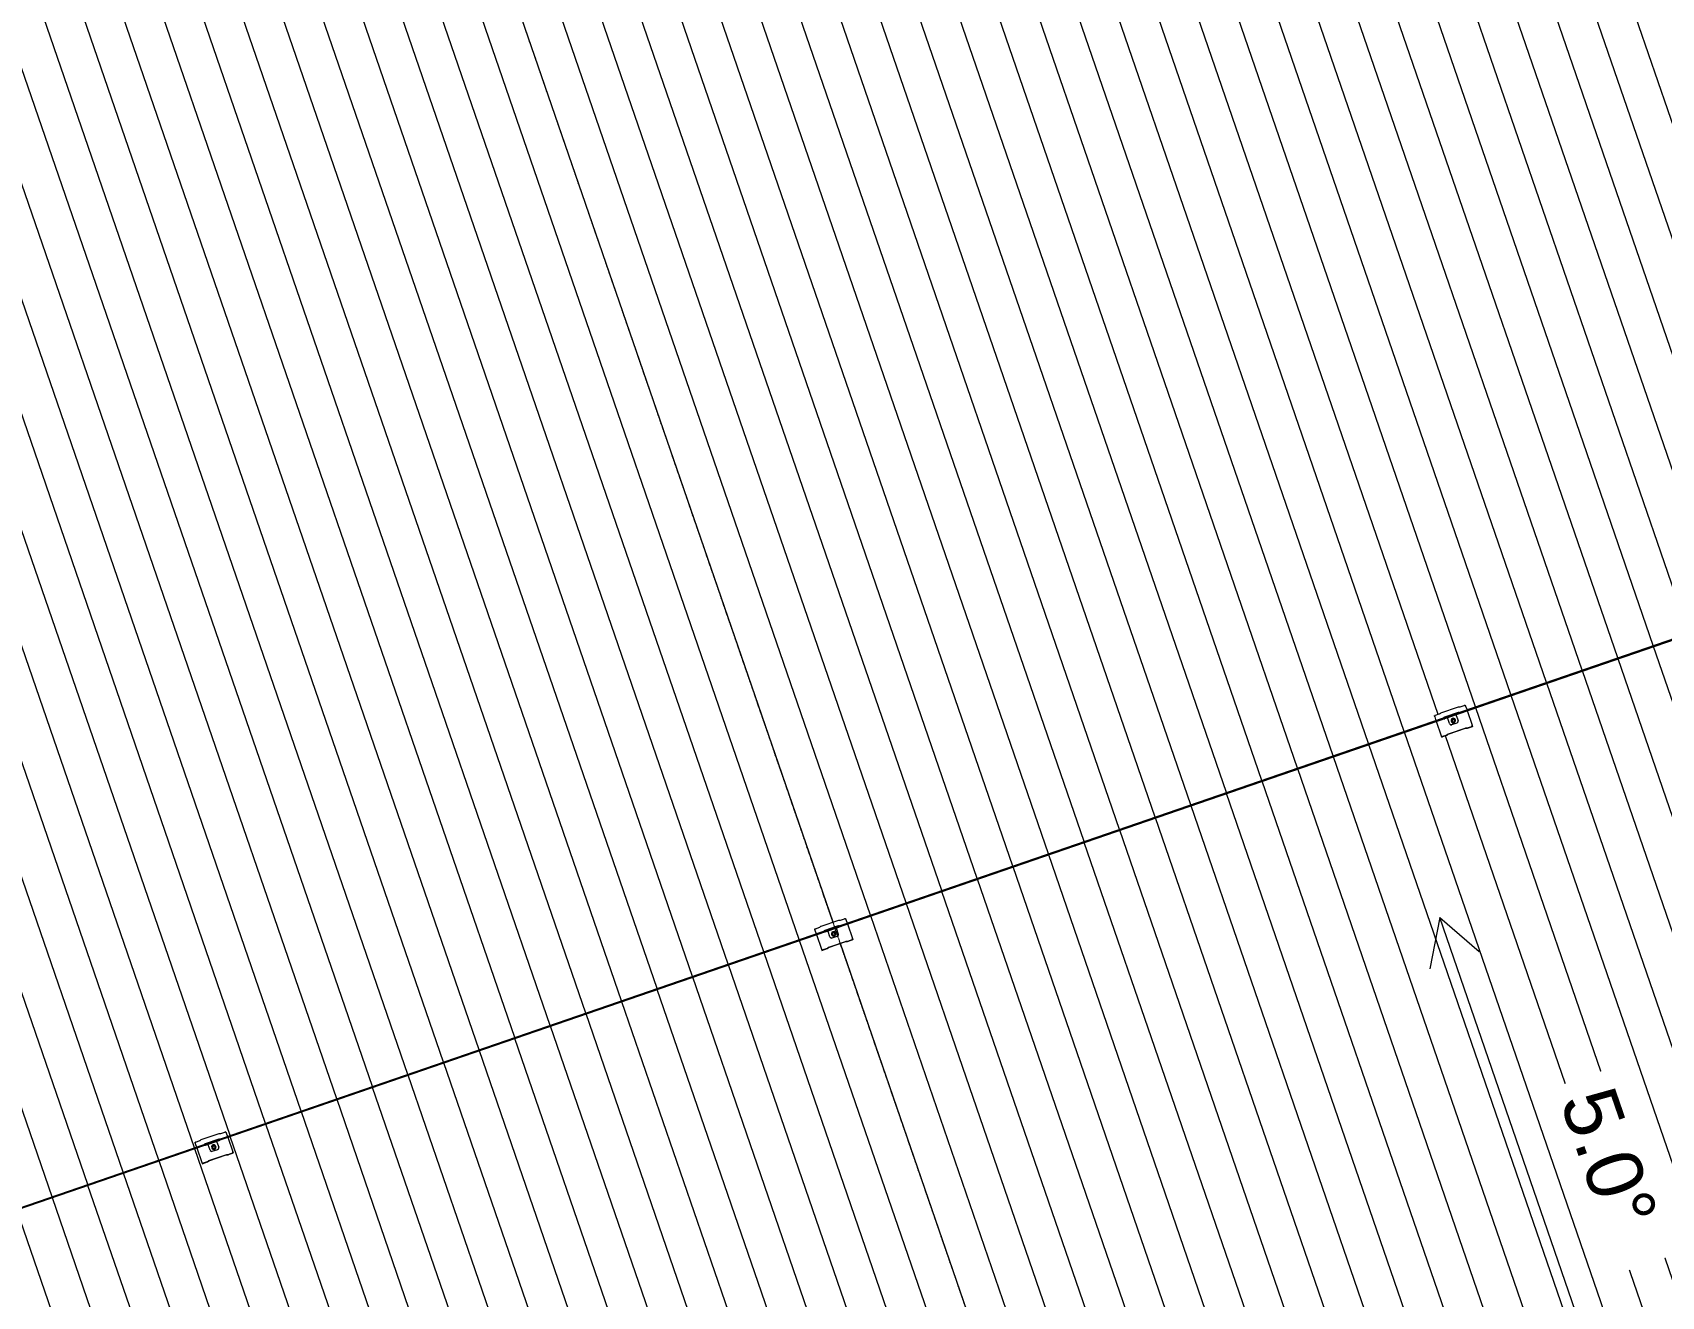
# Model space of a CAD drawing. Header units: millimetres. Extents: x -2478825 to -2336182, y 3945451 to 4053958.
# Drawn here: x -2424282 to -2409869, y 3995308 to 4006495 of the extents above; entities that cross this region are included whole.
import ezdxf

# ---------------------------------------------------------------- set-up
doc = ezdxf.new("R2010")
doc.units = ezdxf.units.MM
doc.linetypes.add('Grid Line', pattern=[21, 12, -3, 3, -3])
for name, color, linetype, lineweight in [('A-ROOF-PATT', 132, 'Continuous', 5), ('G-ANNO-DIMS', 111, 'Continuous', 5), ('Q-SPCQ', 91, 'Continuous', 5), ('S-GRID', 1, 'Continuous', 5)]:
    doc.layers.add(name, color=color, linetype=linetype, lineweight=lineweight)
doc.styles.add('Arial', font='arial.ttf', dxfattribs={"height": 500})

# ---------------------------------------------------------------- blocks, each defined once
blk = doc.blocks.new('Static Line_Sayfa_Metal Deck_Pan Mount - Up to 15 _ pitch - Max 2 Users-1845519-ROOF - Part A')
at = {"layer": 'Q-SPCQ'}
for p, q in [((-2356890, 4019336), (-2444629, 3989124)), ((-2444627, 3989116), (-2356888, 4019328)), ((-2411821, 4000473), (-2411665, 4000527)), ((-2411664, 4000527), (-2411651, 4000527)), ((-2411650, 4000527), (-2411614, 4000539)), ((-2411613, 4000540), (-2411604, 4000543)), ((-2411604, 4000543), (-2411601, 4000533)), ((-2411601, 4000533), (-2411589, 4000499)), ((-2411588, 4000494), (-2411543, 4000364)), ((-2411879, 4000448), (-2411870, 4000451)), ((-2411879, 4000448), (-2411875, 4000439)), ((-2411875, 4000439), (-2411864, 4000404)), ((-2411869, 4000452), (-2411834, 4000464)), ((-2411862, 4000400), (-2411817, 4000269)), ((-2411833, 4000464), (-2411822, 4000472)), ((-2411790, 4000434), (-2411794, 4000432)), ((-2411792, 4000427), (-2411794, 4000432)), ((-2411790, 4000422), (-2411792, 4000427)), ((-2411790, 4000422), (-2411786, 4000422)), ((-2411668, 4000476), (-2411788, 4000435)), ((-2411784, 4000423), (-2411664, 4000464)), ((-2411762, 4000431), (-2411761, 4000430)), ((-2411760, 4000425), (-2411761, 4000429)), ((-2411761, 4000429), (-2411761, 4000429)), ((-2411744, 4000379), (-2411760, 4000425)), ((-2411744, 4000379), (-2411744, 4000378)), ((-2411730, 4000399), (-2411729, 4000399)), ((-2411725, 4000369), (-2411677, 4000386)), ((-2411724, 4000369), (-2411677, 4000385)), ((-2411722, 4000403), (-2411722, 4000402)), ((-2411720, 4000404), (-2411720, 4000404)), ((-2411702, 4000410), (-2411702, 4000410)), ((-2411700, 4000410), (-2411700, 4000410)), ((-2411692, 4000412), (-2411692, 4000412)), ((-2411686, 4000456), (-2411686, 4000457)), ((-2411686, 4000455), (-2411685, 4000455)), ((-2411685, 4000455), (-2411684, 4000451)), ((-2411684, 4000451), (-2411668, 4000405)), ((-2411668, 4000404), (-2411668, 4000405)), ((-2411661, 4000477), (-2411666, 4000477)), ((-2411662, 4000465), (-2411658, 4000467)), ((-2411661, 4000477), (-2411660, 4000473)), ((-2411660, 4000473), (-2411658, 4000467)), ((-2411587, 4000338), (-2411539, 4000354)), ((-2411540, 4000354), (-2411587, 4000338)), ((-2411586, 4000338), (-2411549, 4000351)), ((-2411549, 4000351), (-2411585, 4000339)), ((-2411543, 4000364), (-2411543, 4000364)), ((-2411543, 4000364), (-2411540, 4000354)), ((-2411539, 4000354), (-2411540, 4000354)), ((-2411817, 4000269), (-2411817, 4000269)), ((-2411817, 4000269), (-2411814, 4000260)), ((-2411767, 4000276), (-2411814, 4000260)), ((-2411814, 4000260), (-2411766, 4000276)), ((-2411814, 4000260), (-2411814, 4000260)), ((-2411804, 4000263), (-2411767, 4000276)), ((-2411769, 4000275), (-2411804, 4000263)), ((-2411757, 4000284), (-2411768, 4000276)), ((-2411766, 4000276), (-2411767, 4000276)), ((-2411766, 4000276), (-2411756, 4000284)), ((-2411600, 4000338), (-2411757, 4000284)), ((-2411755, 4000285), (-2411601, 4000338)), ((-2411600, 4000338), (-2411587, 4000338)), ((-2411586, 4000339), (-2411599, 4000339)), ((-2411587, 4000338), (-2411587, 4000338)), ((-2417305, 3998584), (-2417148, 3998638)), ((-2417147, 3998639), (-2417134, 3998639)), ((-2417133, 3998639), (-2417098, 3998651)), ((-2417096, 3998652), (-2417088, 3998654)), ((-2417088, 3998654), (-2417085, 3998645)), ((-2417085, 3998645), (-2417073, 3998611)), ((-2417362, 3998560), (-2417354, 3998563)), ((-2417362, 3998560), (-2417359, 3998551)), ((-2417359, 3998551), (-2417347, 3998517)), ((-2417353, 3998563), (-2417317, 3998576)), ((-2417346, 3998512), (-2417301, 3998381)), ((-2417316, 3998576), (-2417306, 3998584)), ((-2417274, 3998546), (-2417277, 3998544)), ((-2417276, 3998539), (-2417277, 3998544)), ((-2417274, 3998534), (-2417276, 3998539)), ((-2417274, 3998534), (-2417269, 3998534)), ((-2417152, 3998588), (-2417271, 3998547)), ((-2417267, 3998535), (-2417147, 3998576)), ((-2417245, 3998543), (-2417245, 3998542)), ((-2417243, 3998537), (-2417245, 3998541)), ((-2417245, 3998541), (-2417245, 3998541)), ((-2417227, 3998490), (-2417243, 3998537)), ((-2417227, 3998490), (-2417227, 3998490)), ((-2417213, 3998511), (-2417213, 3998511)), ((-2417208, 3998481), (-2417161, 3998497)), ((-2417208, 3998481), (-2417161, 3998497)), ((-2417206, 3998515), (-2417205, 3998514)), ((-2417204, 3998515), (-2417204, 3998515)), ((-2417185, 3998522), (-2417185, 3998522)), ((-2417183, 3998522), (-2417183, 3998522)), ((-2417175, 3998524), (-2417176, 3998524)), ((-2417169, 3998568), (-2417170, 3998569)), ((-2417169, 3998567), (-2417169, 3998567)), ((-2417169, 3998567), (-2417168, 3998563)), ((-2417168, 3998563), (-2417152, 3998516)), ((-2417151, 3998516), (-2417152, 3998516)), ((-2417145, 3998589), (-2417149, 3998589)), ((-2417145, 3998589), (-2417143, 3998585)), ((-2417145, 3998577), (-2417141, 3998579)), ((-2417143, 3998585), (-2417141, 3998579)), ((-2417071, 3998606), (-2417026, 3998476)), ((-2417026, 3998475), (-2417026, 3998476)), ((-2417026, 3998476), (-2417023, 3998466)), ((-2417301, 3998381), (-2417301, 3998381)), ((-2417301, 3998381), (-2417297, 3998372)), ((-2417250, 3998388), (-2417297, 3998372)), ((-2417297, 3998371), (-2417250, 3998388)), ((-2417297, 3998372), (-2417297, 3998371)), ((-2417288, 3998375), (-2417251, 3998388)), ((-2417252, 3998387), (-2417288, 3998375)), ((-2417241, 3998396), (-2417251, 3998388)), ((-2417250, 3998388), (-2417239, 3998396)), ((-2417250, 3998388), (-2417250, 3998388)), ((-2417083, 3998450), (-2417240, 3998396)), ((-2417239, 3998396), (-2417085, 3998449)), ((-2417084, 3998450), (-2417071, 3998450)), ((-2417069, 3998450), (-2417082, 3998450)), ((-2417070, 3998449), (-2417023, 3998466)), ((-2417023, 3998466), (-2417070, 3998450)), ((-2417070, 3998450), (-2417033, 3998463)), ((-2417070, 3998450), (-2417070, 3998449)), ((-2417033, 3998463), (-2417068, 3998451)), ((-2417023, 3998466), (-2417023, 3998466)), ((-2422789, 3996696), (-2422632, 3996750)), ((-2422631, 3996751), (-2422618, 3996751)), ((-2422617, 3996751), (-2422581, 3996763)), ((-2422580, 3996763), (-2422572, 3996766)), ((-2422572, 3996766), (-2422568, 3996757)), ((-2422568, 3996757), (-2422557, 3996723)), ((-2422846, 3996672), (-2422838, 3996675)), ((-2422846, 3996672), (-2422843, 3996663)), ((-2422843, 3996663), (-2422831, 3996629)), ((-2422836, 3996675), (-2422801, 3996687)), ((-2422829, 3996623), (-2422784, 3996493)), ((-2422800, 3996688), (-2422789, 3996696)), ((-2422757, 3996658), (-2422761, 3996655)), ((-2422759, 3996651), (-2422761, 3996655)), ((-2422757, 3996646), (-2422759, 3996651)), ((-2422757, 3996646), (-2422753, 3996646)), ((-2422635, 3996700), (-2422755, 3996659)), ((-2422751, 3996646), (-2422631, 3996688)), ((-2422729, 3996655), (-2422728, 3996653)), ((-2422727, 3996649), (-2422728, 3996653)), ((-2422728, 3996653), (-2422728, 3996653)), ((-2422711, 3996602), (-2422727, 3996649)), ((-2422711, 3996602), (-2422711, 3996602)), ((-2422697, 3996623), (-2422697, 3996623)), ((-2422692, 3996593), (-2422644, 3996609)), ((-2422692, 3996593), (-2422644, 3996609)), ((-2422689, 3996626), (-2422689, 3996626)), ((-2422687, 3996627), (-2422687, 3996627)), ((-2422669, 3996634), (-2422669, 3996634)), ((-2422667, 3996633), (-2422667, 3996634)), ((-2422659, 3996636), (-2422659, 3996636)), ((-2422653, 3996679), (-2422653, 3996681)), ((-2422653, 3996679), (-2422653, 3996679)), ((-2422653, 3996679), (-2422651, 3996675)), ((-2422651, 3996675), (-2422635, 3996628)), ((-2422635, 3996628), (-2422635, 3996628)), ((-2422628, 3996701), (-2422633, 3996701)), ((-2422629, 3996689), (-2422625, 3996691)), ((-2422628, 3996701), (-2422627, 3996696)), ((-2422627, 3996696), (-2422625, 3996691)), ((-2422555, 3996718), (-2422510, 3996587)), ((-2422784, 3996493), (-2422784, 3996493)), ((-2422784, 3996493), (-2422781, 3996483)), ((-2422734, 3996500), (-2422781, 3996483)), ((-2422781, 3996483), (-2422734, 3996499)), ((-2422781, 3996483), (-2422781, 3996483)), ((-2422736, 3996499), (-2422772, 3996487)), ((-2422771, 3996487), (-2422734, 3996499)), ((-2422725, 3996508), (-2422735, 3996499)), ((-2422734, 3996499), (-2422734, 3996500)), ((-2422733, 3996500), (-2422723, 3996508)), ((-2422567, 3996562), (-2422724, 3996508)), ((-2422722, 3996508), (-2422568, 3996561)), ((-2422567, 3996561), (-2422554, 3996562)), ((-2422553, 3996562), (-2422566, 3996562)), ((-2422554, 3996561), (-2422507, 3996578)), ((-2422507, 3996578), (-2422554, 3996562)), ((-2422554, 3996562), (-2422554, 3996561)), ((-2422553, 3996562), (-2422516, 3996575)), ((-2422516, 3996575), (-2422552, 3996562)), ((-2422510, 3996587), (-2422510, 3996587)), ((-2422510, 3996587), (-2422507, 3996578)), ((-2422507, 3996578), (-2422507, 3996578))]:
    blk.add_line(p, q, dxfattribs=at)
at = {"layer": 'Q-SPCQ', "flags": 128}
for points in [[(-2411790, 4000434), (-2411790, 4000434), (-2411789, 4000435), (-2411789, 4000435), (-2411789, 4000435), (-2411788, 4000435), (-2411788, 4000435)], [(-2411784, 4000423), (-2411784, 4000423), (-2411784, 4000423), (-2411785, 4000422), (-2411785, 4000422), (-2411786, 4000422), (-2411786, 4000422)], [(-2411715, 4000418), (-2411715, 4000417), (-2411716, 4000417), (-2411716, 4000417), (-2411717, 4000417), (-2411717, 4000417), (-2411717, 4000416), (-2411718, 4000416), (-2411718, 4000416), (-2411718, 4000416), (-2411719, 4000415), (-2411719, 4000415), (-2411719, 4000415), (-2411720, 4000414), (-2411720, 4000414), (-2411720, 4000414), (-2411721, 4000413), (-2411721, 4000413), (-2411721, 4000412), (-2411721, 4000412), (-2411722, 4000412), (-2411722, 4000411), (-2411722, 4000411), (-2411722, 4000410), (-2411722, 4000410), (-2411722, 4000409), (-2411722, 4000409), (-2411723, 4000408), (-2411723, 4000408), (-2411723, 4000407), (-2411723, 4000407), (-2411723, 4000407), (-2411723, 4000406), (-2411723, 4000406), (-2411723, 4000405), (-2411723, 4000405), (-2411722, 4000404), (-2411722, 4000404), (-2411722, 4000403), (-2411722, 4000403), (-2411722, 4000403)], [(-2411714, 4000416), (-2411715, 4000416), (-2411715, 4000416), (-2411715, 4000416), (-2411716, 4000415), (-2411716, 4000415), (-2411716, 4000415), (-2411717, 4000415), (-2411717, 4000415), (-2411717, 4000414), (-2411718, 4000414), (-2411718, 4000414), (-2411718, 4000414), (-2411718, 4000413), (-2411719, 4000413), (-2411719, 4000413), (-2411719, 4000412), (-2411719, 4000412), (-2411719, 4000412), (-2411720, 4000411), (-2411720, 4000411), (-2411720, 4000411), (-2411720, 4000410), (-2411720, 4000410), (-2411720, 4000410), (-2411720, 4000409), (-2411721, 4000409), (-2411721, 4000408), (-2411721, 4000408), (-2411721, 4000408), (-2411721, 4000407), (-2411721, 4000407), (-2411721, 4000406), (-2411721, 4000406), (-2411721, 4000406), (-2411721, 4000405), (-2411721, 4000405), (-2411720, 4000405), (-2411720, 4000404), (-2411720, 4000404), (-2411720, 4000404)], [(-2411700, 4000410), (-2411700, 4000411), (-2411700, 4000411), (-2411700, 4000412), (-2411701, 4000412), (-2411701, 4000413), (-2411701, 4000413), (-2411701, 4000413), (-2411702, 4000414), (-2411702, 4000414), (-2411702, 4000414), (-2411703, 4000415), (-2411703, 4000415), (-2411703, 4000415), (-2411704, 4000416), (-2411704, 4000416), (-2411704, 4000416), (-2411705, 4000417), (-2411705, 4000417), (-2411706, 4000417), (-2411706, 4000417), (-2411706, 4000417), (-2411707, 4000418), (-2411707, 4000418), (-2411708, 4000418), (-2411708, 4000418), (-2411709, 4000418), (-2411709, 4000418), (-2411710, 4000418), (-2411710, 4000418), (-2411710, 4000418), (-2411711, 4000418), (-2411711, 4000418), (-2411712, 4000418), (-2411712, 4000418), (-2411713, 4000418), (-2411713, 4000418), (-2411714, 4000418), (-2411714, 4000418), (-2411715, 4000418), (-2411715, 4000418)], [(-2411702, 4000410), (-2411702, 4000410), (-2411702, 4000411), (-2411702, 4000411), (-2411703, 4000411), (-2411703, 4000412), (-2411703, 4000412), (-2411703, 4000412), (-2411703, 4000413), (-2411704, 4000413), (-2411704, 4000413), (-2411704, 4000414), (-2411704, 4000414), (-2411705, 4000414), (-2411705, 4000414), (-2411705, 4000415), (-2411706, 4000415), (-2411706, 4000415), (-2411706, 4000415), (-2411707, 4000415), (-2411707, 4000416), (-2411707, 4000416), (-2411708, 4000416), (-2411708, 4000416), (-2411708, 4000416), (-2411709, 4000416), (-2411709, 4000416), (-2411710, 4000416), (-2411710, 4000416), (-2411710, 4000417), (-2411711, 4000417), (-2411711, 4000417), (-2411711, 4000417), (-2411712, 4000417), (-2411712, 4000416), (-2411713, 4000416), (-2411713, 4000416), (-2411713, 4000416), (-2411714, 4000416), (-2411714, 4000416), (-2411714, 4000416)], [(-2411668, 4000476), (-2411668, 4000477), (-2411667, 4000477), (-2411667, 4000477), (-2411666, 4000477), (-2411666, 4000477), (-2411666, 4000477)], [(-2411662, 4000465), (-2411662, 4000465), (-2411662, 4000465), (-2411663, 4000465), (-2411663, 4000464), (-2411663, 4000464), (-2411664, 4000464)], [(-2417274, 3998546), (-2417273, 3998546), (-2417273, 3998546), (-2417272, 3998547), (-2417272, 3998547), (-2417272, 3998547), (-2417271, 3998547)], [(-2417267, 3998535), (-2417268, 3998535), (-2417268, 3998534), (-2417268, 3998534), (-2417269, 3998534), (-2417269, 3998534), (-2417269, 3998534)], [(-2417198, 3998529), (-2417199, 3998529), (-2417199, 3998529), (-2417200, 3998529), (-2417200, 3998529), (-2417200, 3998528), (-2417201, 3998528), (-2417201, 3998528), (-2417202, 3998528), (-2417202, 3998527), (-2417202, 3998527), (-2417203, 3998527), (-2417203, 3998526), (-2417203, 3998526), (-2417204, 3998526), (-2417204, 3998525), (-2417204, 3998525), (-2417204, 3998525), (-2417205, 3998524), (-2417205, 3998524), (-2417205, 3998523), (-2417205, 3998523), (-2417206, 3998522), (-2417206, 3998522), (-2417206, 3998522), (-2417206, 3998521), (-2417206, 3998521), (-2417206, 3998520), (-2417206, 3998520), (-2417206, 3998519), (-2417206, 3998519), (-2417206, 3998518), (-2417206, 3998518), (-2417206, 3998517), (-2417206, 3998517), (-2417206, 3998516), (-2417206, 3998516), (-2417206, 3998516), (-2417206, 3998515), (-2417206, 3998515), (-2417206, 3998515)], [(-2417198, 3998528), (-2417198, 3998528), (-2417199, 3998528), (-2417199, 3998527), (-2417199, 3998527), (-2417200, 3998527), (-2417200, 3998527), (-2417200, 3998527), (-2417201, 3998526), (-2417201, 3998526), (-2417201, 3998526), (-2417201, 3998526), (-2417202, 3998525), (-2417202, 3998525), (-2417202, 3998525), (-2417202, 3998524), (-2417203, 3998524), (-2417203, 3998524), (-2417203, 3998523), (-2417203, 3998523), (-2417203, 3998523), (-2417204, 3998522), (-2417204, 3998522), (-2417204, 3998522), (-2417204, 3998521), (-2417204, 3998521), (-2417204, 3998521), (-2417204, 3998520), (-2417204, 3998520), (-2417204, 3998519), (-2417204, 3998519), (-2417204, 3998519), (-2417204, 3998518), (-2417204, 3998518), (-2417204, 3998517), (-2417204, 3998517), (-2417204, 3998517), (-2417204, 3998516), (-2417204, 3998516), (-2417204, 3998516), (-2417204, 3998515)], [(-2417183, 3998522), (-2417184, 3998523), (-2417184, 3998523), (-2417184, 3998524), (-2417184, 3998524), (-2417184, 3998524), (-2417185, 3998525), (-2417185, 3998525), (-2417185, 3998525), (-2417185, 3998526), (-2417186, 3998526), (-2417186, 3998527), (-2417186, 3998527), (-2417187, 3998527), (-2417187, 3998528), (-2417188, 3998528), (-2417188, 3998528), (-2417188, 3998528), (-2417189, 3998529), (-2417189, 3998529), (-2417190, 3998529), (-2417190, 3998529), (-2417190, 3998529), (-2417191, 3998530), (-2417191, 3998530), (-2417192, 3998530), (-2417192, 3998530), (-2417193, 3998530), (-2417193, 3998530), (-2417194, 3998530), (-2417194, 3998530), (-2417195, 3998530), (-2417195, 3998530), (-2417195, 3998530), (-2417196, 3998530), (-2417196, 3998530), (-2417197, 3998530), (-2417197, 3998530), (-2417198, 3998530), (-2417198, 3998529), (-2417198, 3998529)], [(-2417185, 3998522), (-2417186, 3998522), (-2417186, 3998523), (-2417186, 3998523), (-2417186, 3998523), (-2417186, 3998524), (-2417186, 3998524), (-2417187, 3998524), (-2417187, 3998525), (-2417187, 3998525), (-2417187, 3998525), (-2417188, 3998525), (-2417188, 3998526), (-2417188, 3998526), (-2417189, 3998526), (-2417189, 3998526), (-2417189, 3998527), (-2417190, 3998527), (-2417190, 3998527), (-2417190, 3998527), (-2417191, 3998527), (-2417191, 3998528), (-2417191, 3998528), (-2417192, 3998528), (-2417192, 3998528), (-2417192, 3998528), (-2417193, 3998528), (-2417193, 3998528), (-2417194, 3998528), (-2417194, 3998528), (-2417194, 3998528), (-2417195, 3998528), (-2417195, 3998528), (-2417195, 3998528), (-2417196, 3998528), (-2417196, 3998528), (-2417197, 3998528), (-2417197, 3998528), (-2417197, 3998528), (-2417198, 3998528), (-2417198, 3998528)], [(-2417152, 3998588), (-2417151, 3998588), (-2417151, 3998588), (-2417150, 3998589), (-2417150, 3998589), (-2417150, 3998589), (-2417149, 3998589)], [(-2417145, 3998577), (-2417146, 3998577), (-2417146, 3998577), (-2417146, 3998576), (-2417147, 3998576), (-2417147, 3998576), (-2417147, 3998576)], [(-2422757, 3996658), (-2422757, 3996658), (-2422756, 3996658), (-2422756, 3996658), (-2422756, 3996658), (-2422755, 3996659), (-2422755, 3996659)], [(-2422751, 3996646), (-2422751, 3996646), (-2422752, 3996646), (-2422752, 3996646), (-2422752, 3996646), (-2422753, 3996646), (-2422753, 3996646)], [(-2422682, 3996641), (-2422682, 3996641), (-2422683, 3996641), (-2422683, 3996641), (-2422684, 3996641), (-2422684, 3996640), (-2422684, 3996640), (-2422685, 3996640), (-2422685, 3996639), (-2422686, 3996639), (-2422686, 3996639), (-2422686, 3996639), (-2422687, 3996638), (-2422687, 3996638), (-2422687, 3996638), (-2422688, 3996637), (-2422688, 3996637), (-2422688, 3996636), (-2422688, 3996636), (-2422689, 3996636), (-2422689, 3996635), (-2422689, 3996635), (-2422689, 3996634), (-2422689, 3996634), (-2422689, 3996633), (-2422690, 3996633), (-2422690, 3996633), (-2422690, 3996632), (-2422690, 3996632), (-2422690, 3996631), (-2422690, 3996631), (-2422690, 3996630), (-2422690, 3996630), (-2422690, 3996629), (-2422690, 3996629), (-2422690, 3996628), (-2422690, 3996628), (-2422690, 3996627), (-2422689, 3996627), (-2422689, 3996626), (-2422689, 3996626)], [(-2422681, 3996640), (-2422682, 3996639), (-2422682, 3996639), (-2422682, 3996639), (-2422683, 3996639), (-2422683, 3996639), (-2422683, 3996639), (-2422684, 3996638), (-2422684, 3996638), (-2422684, 3996638), (-2422685, 3996638), (-2422685, 3996637), (-2422685, 3996637), (-2422685, 3996637), (-2422686, 3996637), (-2422686, 3996636), (-2422686, 3996636), (-2422686, 3996636), (-2422687, 3996635), (-2422687, 3996635), (-2422687, 3996635), (-2422687, 3996634), (-2422687, 3996634), (-2422687, 3996634), (-2422688, 3996633), (-2422688, 3996633), (-2422688, 3996632), (-2422688, 3996632), (-2422688, 3996632), (-2422688, 3996631), (-2422688, 3996631), (-2422688, 3996630), (-2422688, 3996630), (-2422688, 3996630), (-2422688, 3996629), (-2422688, 3996629), (-2422688, 3996629), (-2422688, 3996628), (-2422688, 3996628), (-2422687, 3996627), (-2422687, 3996627)], [(-2422667, 3996634), (-2422667, 3996634), (-2422667, 3996635), (-2422668, 3996635), (-2422668, 3996636), (-2422668, 3996636), (-2422668, 3996637), (-2422668, 3996637), (-2422669, 3996637), (-2422669, 3996638), (-2422669, 3996638), (-2422670, 3996638), (-2422670, 3996639), (-2422670, 3996639), (-2422671, 3996639), (-2422671, 3996640), (-2422671, 3996640), (-2422672, 3996640), (-2422672, 3996640), (-2422673, 3996641), (-2422673, 3996641), (-2422674, 3996641), (-2422674, 3996641), (-2422674, 3996641), (-2422675, 3996641), (-2422675, 3996642), (-2422676, 3996642), (-2422676, 3996642), (-2422677, 3996642), (-2422677, 3996642), (-2422678, 3996642), (-2422678, 3996642), (-2422679, 3996642), (-2422679, 3996642), (-2422680, 3996642), (-2422680, 3996642), (-2422680, 3996642), (-2422681, 3996642), (-2422681, 3996641), (-2422682, 3996641), (-2422682, 3996641)], [(-2422669, 3996634), (-2422669, 3996634), (-2422669, 3996634), (-2422669, 3996635), (-2422670, 3996635), (-2422670, 3996635), (-2422670, 3996636), (-2422670, 3996636), (-2422671, 3996636), (-2422671, 3996637), (-2422671, 3996637), (-2422671, 3996637), (-2422672, 3996638), (-2422672, 3996638), (-2422672, 3996638), (-2422672, 3996638), (-2422673, 3996638), (-2422673, 3996639), (-2422673, 3996639), (-2422674, 3996639), (-2422674, 3996639), (-2422674, 3996639), (-2422675, 3996640), (-2422675, 3996640), (-2422676, 3996640), (-2422676, 3996640), (-2422676, 3996640), (-2422677, 3996640), (-2422677, 3996640), (-2422677, 3996640), (-2422678, 3996640), (-2422678, 3996640), (-2422679, 3996640), (-2422679, 3996640), (-2422679, 3996640), (-2422680, 3996640), (-2422680, 3996640), (-2422681, 3996640), (-2422681, 3996640), (-2422681, 3996640), (-2422681, 3996640)], [(-2422635, 3996700), (-2422635, 3996700), (-2422634, 3996700), (-2422634, 3996700), (-2422634, 3996700), (-2422633, 3996700), (-2422633, 3996701)], [(-2422629, 3996689), (-2422629, 3996689), (-2422629, 3996688), (-2422630, 3996688), (-2422630, 3996688), (-2422631, 3996688), (-2422631, 3996688)]]:
    blk.add_lwpolyline(points, dxfattribs=at)
at = {"layer": 'Q-SPCQ'}
for centre, major_axis, ratio, start_param, end_param in [((-2411665, 4000527), (0.946, 0.326), 0.087156, 0.252159, 1.570796), ((-2411650, 4000527), (0.946, 0.326), 0.087156, 3.393752, 4.712389), ((-2411611, 4000530), (9.46, 3.26), 0.996195, 0, 1.570796), ((-2411611, 4000530), (9.46, 3.26), 0.996195, 0.785398, 1.287632), ((-2411866, 4000442), (9.46, 3.26), 0.996195, 1.570796, 3.141593), ((-2411866, 4000442), (9.46, 3.26), 0.996195, 1.832596, 3.141593), ((-2411834, 4000464), (0.946, 0.326), 0.087156, 4.712389, 6.031026), ((-2411821, 4000473), (0.946, 0.326), 0.087156, 1.570796, 2.889433), ((-2411821, 4000412), (66.2, 22.8), 0.087156, 5.824402, 6.053794), ((-2411729, 4000383), (14.2, 4.9), 0.996195, 3.141593, 4.712389), ((-2411729, 4000383), (14.2, 4.9), 0.996195, 3.403392, 4.712389), ((-2411711, 4000406), (18.8, 6.5), 0.996195, 1.570796, 4.712389), ((-2411711, 4000406), (18.8, 6.5), 0.996195, 3.141593, 4.712389), ((-2411711, 4000406), (11.1, 3.8), 0.996195, 1.570796, 4.712389), ((-2411711, 4000406), (18.8, 6.5), 0.996195, 4.712389, 7.853982), ((-2411711, 4000406), (11.1, 3.8), 0.996195, 4.712389, 7.853982), ((-2411711, 4000406), (18.8, 6.5), 0.996195, 4.712389, 6.283185), ((-2411627, 4000478), (66.2, 22.8), 0.087156, 3.370984, 3.600375), ((-2411682, 4000400), (14.2, 4.9), 0.996195, 4.712389, 6.283185), ((-2411682, 4000399), (14.2, 4.9), 0.996195, 4.712389, 6.021386), ((-2411552, 4000360), (9.46, 3.26), 0.996195, 4.712389, 6.283185), ((-2411552, 4000361), (9.46, 3.26), 0.996195, 4.712389, 6.283185), ((-2411808, 4000273), (9.46, 3.26), 0.996195, 3.141593, 4.712389), ((-2411808, 4000272), (9.46, 3.26), 0.996195, 3.403392, 4.712389), ((-2411769, 4000276), (0.946, 0.326), 0.087156, 4.712389, 6.031026), ((-2411767, 4000276), (0.946, 0.326), 0.087156, 4.712389, 6.031026), ((-2411757, 4000284), (0.946, 0.326), 0.087156, 1.570796, 2.889433), ((-2411755, 4000285), (0.946, 0.326), 0.087156, 2.449888, 2.889433), ((-2411755, 4000285), (0.946, 0.326), 0.087156, 1.570796, 1.790569), ((-2411601, 4000338), (0.946, 0.326), 0.087156, 1.351024, 1.570796), ((-2411600, 4000338), (0.946, 0.326), 0.087156, 0.252159, 1.570796), ((-2411601, 4000338), (0.946, 0.326), 0.087156, 0.252159, 0.691705), ((-2411586, 4000338), (0.946, 0.326), 0.087156, 3.393752, 4.712389), ((-2411585, 4000339), (0.946, 0.326), 0.087156, 3.393752, 4.712389), ((-2417148, 3998638), (0.946, 0.326), 0.087156, 0.252159, 1.570796), ((-2417133, 3998639), (0.946, 0.326), 0.087156, 3.393752, 4.712389), ((-2417094, 3998642), (9.46, 3.26), 0.996195, 0, 1.570796), ((-2417094, 3998642), (9.46, 3.26), 0.996195, 0.785398, 1.287632), ((-2417350, 3998554), (9.46, 3.26), 0.996195, 1.570796, 3.141593), ((-2417350, 3998554), (9.46, 3.26), 0.996195, 1.832596, 3.141593), ((-2417317, 3998576), (0.946, 0.326), 0.087156, 4.712389, 6.031026), ((-2417305, 3998584), (0.946, 0.326), 0.087156, 1.570796, 2.889433), ((-2417305, 3998523), (66.2, 22.8), 0.087156, 5.824402, 6.053794), ((-2417213, 3998495), (14.2, 4.9), 0.996195, 3.141593, 4.712389), ((-2417213, 3998495), (14.2, 4.9), 0.996195, 3.403392, 4.712389), ((-2417194, 3998518), (18.8, 6.5), 0.996195, 1.570796, 4.712389), ((-2417194, 3998518), (18.8, 6.5), 0.996195, 3.141593, 4.712389), ((-2417194, 3998518), (11.1, 3.8), 0.996195, 1.570796, 4.712389), ((-2417194, 3998518), (18.8, 6.5), 0.996195, 4.712389, 7.853982), ((-2417194, 3998518), (11.1, 3.8), 0.996195, 4.712389, 7.853982), ((-2417194, 3998518), (18.8, 6.5), 0.996195, 4.712389, 6.283185), ((-2417111, 3998590), (66.2, 22.8), 0.087156, 3.370984, 3.600375), ((-2417166, 3998512), (14.2, 4.9), 0.996195, 4.712389, 6.283185), ((-2417166, 3998511), (14.2, 4.9), 0.996195, 4.712389, 6.021386), ((-2417036, 3998472), (9.46, 3.26), 0.996195, 4.712389, 6.283185), ((-2417036, 3998472), (9.46, 3.26), 0.996195, 4.712389, 6.283185), ((-2417291, 3998384), (9.46, 3.26), 0.996195, 3.141593, 4.712389), ((-2417291, 3998384), (9.46, 3.26), 0.996195, 3.403392, 4.712389), ((-2417252, 3998387), (0.946, 0.326), 0.087156, 4.712389, 6.031026), ((-2417251, 3998388), (0.946, 0.326), 0.087156, 4.712389, 6.031026), ((-2417240, 3998396), (0.946, 0.326), 0.087156, 1.570796, 2.889433), ((-2417239, 3998396), (0.946, 0.326), 0.087156, 2.449888, 2.889433), ((-2417239, 3998396), (0.946, 0.326), 0.087156, 1.570796, 1.790569), ((-2417085, 3998449), (0.946, 0.326), 0.087156, 1.351024, 1.570796), ((-2417085, 3998449), (0.946, 0.326), 0.087156, 0.252159, 0.691705), ((-2417083, 3998450), (0.946, 0.326), 0.087156, 0.252159, 1.570796), ((-2417070, 3998450), (0.946, 0.326), 0.087156, 3.393752, 4.712389), ((-2417068, 3998451), (0.946, 0.326), 0.087156, 3.393752, 4.712389), ((-2422632, 3996750), (0.946, 0.326), 0.087156, 0.252159, 1.570796), ((-2422617, 3996751), (0.946, 0.326), 0.087156, 3.393752, 4.712389), ((-2422578, 3996754), (9.46, 3.26), 0.996195, 0, 1.570796), ((-2422578, 3996754), (9.46, 3.26), 0.996195, 0.785398, 1.287632), ((-2422833, 3996666), (9.46, 3.26), 0.996195, 1.832596, 3.141593), ((-2422833, 3996666), (9.46, 3.26), 0.996195, 1.570796, 3.141593), ((-2422801, 3996688), (0.946, 0.326), 0.087156, 4.712389, 6.031026), ((-2422789, 3996696), (0.946, 0.326), 0.087156, 1.570796, 2.889433), ((-2422789, 3996635), (66.2, 22.8), 0.087156, 5.824402, 6.053794), ((-2422697, 3996607), (14.2, 4.9), 0.996195, 3.141593, 4.712389), ((-2422697, 3996607), (14.2, 4.9), 0.996195, 3.403392, 4.712389), ((-2422678, 3996630), (18.8, 6.5), 0.996195, 1.570796, 4.712389), ((-2422678, 3996629), (18.8, 6.5), 0.996195, 3.141593, 4.712389), ((-2422678, 3996630), (11.1, 3.8), 0.996195, 1.570796, 4.712389), ((-2422678, 3996630), (18.8, 6.5), 0.996195, 4.712389, 7.853982), ((-2422678, 3996630), (11.1, 3.8), 0.996195, 4.712389, 7.853982), ((-2422678, 3996629), (18.8, 6.5), 0.996195, 4.712389, 6.283185), ((-2422594, 3996702), (66.2, 22.8), 0.087156, 3.370984, 3.600375), ((-2422649, 3996623), (14.2, 4.9), 0.996195, 4.712389, 6.283185), ((-2422649, 3996623), (14.2, 4.9), 0.996195, 4.712389, 6.021386), ((-2422775, 3996496), (9.46, 3.26), 0.996195, 3.141593, 4.712389), ((-2422775, 3996496), (9.46, 3.26), 0.996195, 3.403392, 4.712389), ((-2422736, 3996499), (0.946, 0.326), 0.087156, 4.712389, 6.031026), ((-2422734, 3996500), (0.946, 0.326), 0.087156, 4.712389, 6.031026), ((-2422724, 3996508), (0.946, 0.326), 0.087156, 1.570796, 2.889433), ((-2422722, 3996508), (0.946, 0.326), 0.087156, 2.449888, 2.889433), ((-2422722, 3996508), (0.946, 0.326), 0.087156, 1.570796, 1.790569), ((-2422568, 3996561), (0.946, 0.326), 0.087156, 1.351024, 1.570796), ((-2422568, 3996561), (0.946, 0.326), 0.087156, 0.252159, 0.691705), ((-2422567, 3996562), (0.946, 0.326), 0.087156, 0.252159, 1.570796), ((-2422553, 3996562), (0.946, 0.326), 0.087156, 3.393752, 4.712389), ((-2422552, 3996563), (0.946, 0.326), 0.087156, 3.393752, 4.712389), ((-2422519, 3996584), (9.46, 3.26), 0.996195, 4.712389, 6.283185), ((-2422519, 3996584), (9.46, 3.26), 0.996195, 4.712389, 6.283185)]:
    blk.add_ellipse(centre, major_axis=major_axis, ratio=ratio, start_param=start_param, end_param=end_param, dxfattribs=at)

msp = doc.modelspace()

# ---------------------------------------------------------------- hatches: boundary and pattern name
at = {"layer": 'A-ROOF-PATT'}
h = msp.add_hatch(dxfattribs=at)
h.set_pattern_fill('FP_2', color=256, style=0, pattern_type=2)
h.set_pattern_definition([(289, (-11344.07, 32944.8), (314.857686, 108.414195), [])])
h.paths.add_polyline_path([(-2452645, 3976761), (-2347469, 4012977), (-2347478, 4013009), (-2353742, 4031486), (-2459017, 3995236), (-2452861, 3977388)])
h.paths.add_polyline_path([(-2449020, 3987609), (-2449020, 3987611), (-2449019, 3987610)])
h.paths.add_polyline_path([(-2446492, 3988481), (-2446491, 3988482), (-2446491, 3988481)])
h.paths.add_polyline_path([(-2355845, 4019694), (-2355845, 4019695), (-2355844, 4019695)])
h.paths.add_polyline_path([(-2353316, 4020564), (-2353315, 4020566), (-2353315, 4020565)])
h.paths.add_polyline_path([(-2450316, 3986980), (-2450402, 3987232), (-2449881, 3987411), (-2449850, 3987324), (-2449703, 3987375), (-2449427, 3987470), (-2449421, 3987473), (-2444766, 3989078), (-2444780, 3989119), (-2444734, 3989135), (-2444723, 3989141), (-2444723, 3989144), (-2444565, 3989198), (-2444565, 3989198), (-2444551, 3989198), (-2444506, 3989213), (-2444491, 3989171), (-2439282, 3990965), (-2439297, 3991007), (-2439250, 3991023), (-2439239, 3991029), (-2439239, 3991032), (-2439082, 3991086), (-2439082, 3991086), (-2439067, 3991086), (-2439022, 3991102), (-2439008, 3991060), (-2433798, 3992853), (-2433813, 3992895), (-2433767, 3992912), (-2433756, 3992918), (-2433756, 3992920), (-2433598, 3992974), (-2433598, 3992974), (-2433584, 3992974), (-2433539, 3992990), (-2433524, 3992948), (-2428315, 3994742), (-2428329, 3994784), (-2428283, 3994800), (-2428272, 3994806), (-2428272, 3994808), (-2428114, 3994862), (-2428114, 3994862), (-2428100, 3994863), (-2428055, 3994878), (-2428041, 3994836), (-2422831, 3996630), (-2422846, 3996672), (-2422800, 3996688), (-2422789, 3996694), (-2422789, 3996696), (-2422631, 3996750), (-2422631, 3996751), (-2422617, 3996751), (-2422572, 3996766), (-2422557, 3996724), (-2417348, 3998518), (-2417362, 3998560), (-2417316, 3998576), (-2417305, 3998582), (-2417305, 3998584), (-2417147, 3998638), (-2417147, 3998639), (-2417133, 3998639), (-2417088, 3998654), (-2417074, 3998612), (-2411864, 4000406), (-2411879, 4000448), (-2411832, 4000464), (-2411822, 4000470), (-2411821, 4000473), (-2411664, 4000527), (-2411664, 4000527), (-2411647, 4000528), (-2411604, 4000543), (-2411590, 4000501), (-2406381, 4002294), (-2406395, 4002336), (-2406349, 4002353), (-2406338, 4002358), (-2406338, 4002361), (-2406180, 4002415), (-2406180, 4002415), (-2406166, 4002415), (-2406121, 4002431), (-2406106, 4002389), (-2400897, 4004183), (-2400912, 4004225), (-2400865, 4004241), (-2400854, 4004247), (-2400854, 4004249), (-2400697, 4004303), (-2400697, 4004303), (-2400682, 4004304), (-2400637, 4004319), (-2400623, 4004277), (-2395413, 4006071), (-2395428, 4006113), (-2395382, 4006129), (-2395371, 4006135), (-2395371, 4006137), (-2395213, 4006191), (-2395213, 4006191), (-2395199, 4006192), (-2395154, 4006207), (-2395139, 4006165), (-2389930, 4007959), (-2389944, 4008001), (-2389898, 4008017), (-2389887, 4008023), (-2389887, 4008025), (-2389729, 4008079), (-2389729, 4008080), (-2389715, 4008080), (-2389670, 4008095), (-2389656, 4008053), (-2384446, 4009847), (-2384461, 4009889), (-2384415, 4009905), (-2384404, 4009911), (-2384404, 4009914), (-2384246, 4009968), (-2384246, 4009968), (-2384232, 4009968), (-2384187, 4009984), (-2384172, 4009942), (-2378963, 4011735), (-2378977, 4011777), (-2378931, 4011794), (-2378920, 4011799), (-2378920, 4011802), (-2378762, 4011856), (-2378762, 4011856), (-2378748, 4011856), (-2378703, 4011872), (-2378689, 4011830), (-2373479, 4013623), (-2373494, 4013665), (-2373447, 4013682), (-2373437, 4013688), (-2373436, 4013690), (-2373279, 4013744), (-2373279, 4013744), (-2373265, 4013745), (-2373219, 4013760), (-2373205, 4013718), (-2367996, 4015512), (-2368010, 4015554), (-2367964, 4015570), (-2367953, 4015576), (-2367953, 4015578), (-2367795, 4015632), (-2367795, 4015632), (-2367781, 4015633), (-2367736, 4015648), (-2367721, 4015606), (-2362512, 4017400), (-2362527, 4017442), (-2362480, 4017458), (-2362469, 4017464), (-2362469, 4017466), (-2362312, 4017520), (-2362312, 4017521), (-2362297, 4017521), (-2362252, 4017536), (-2362238, 4017494), (-2357028, 4019288), (-2357042, 4019330), (-2356997, 4019346), (-2356986, 4019352), (-2356986, 4019355), (-2356828, 4019409), (-2356828, 4019409), (-2356814, 4019409), (-2356769, 4019424), (-2356754, 4019382), (-2351668, 4021133), (-2351698, 4021219), (-2351176, 4021399), (-2351090, 4021147), (-2351612, 4020968), (-2351666, 4021125), (-2352236, 4020928), (-2356752, 4019375), (-2356704, 4019236), (-2356751, 4019220), (-2356764, 4019223), (-2356765, 4019220), (-2356765, 4019219), (-2356922, 4019166), (-2356922, 4019166), (-2356933, 4019157), (-2356978, 4019142), (-2357026, 4019281), (-2362235, 4017487), (-2362187, 4017348), (-2362235, 4017332), (-2362247, 4017334), (-2362248, 4017332), (-2362249, 4017331), (-2362405, 4017278), (-2362405, 4017278), (-2362417, 4017269), (-2362462, 4017253), (-2362509, 4017392), (-2367719, 4015599), (-2367671, 4015460), (-2367719, 4015444), (-2367731, 4015446), (-2367732, 4015443), (-2367733, 4015443), (-2367889, 4015390), (-2367889, 4015389), (-2367900, 4015381), (-2367945, 4015365), (-2367993, 4015504), (-2373202, 4013710), (-2373155, 4013572), (-2373202, 4013556), (-2373215, 4013558), (-2373216, 4013555), (-2373216, 4013555), (-2373372, 4013502), (-2373372, 4013501), (-2373384, 4013493), (-2373429, 4013477), (-2373477, 4013616), (-2378686, 4011822), (-2378638, 4011683), (-2378686, 4011668), (-2378698, 4011670), (-2378699, 4011667), (-2378700, 4011667), (-2378856, 4011613), (-2378856, 4011613), (-2378867, 4011604), (-2378912, 4011589), (-2378960, 4011728), (-2384170, 4009934), (-2384122, 4009795), (-2384169, 4009780), (-2384182, 4009782), (-2384183, 4009779), (-2384183, 4009779), (-2384340, 4009725), (-2384340, 4009725), (-2384351, 4009716), (-2384396, 4009701), (-2384444, 4009840), (-2389653, 4008046), (-2389605, 4007907), (-2389653, 4007891), (-2389665, 4007893), (-2389666, 4007891), (-2389667, 4007890), (-2389823, 4007837), (-2389823, 4007837), (-2389834, 4007828), (-2389879, 4007813), (-2389927, 4007951), (-2395137, 4006158), (-2395089, 4006019), (-2395136, 4006003), (-2395149, 4006005), (-2395150, 4006002), (-2395153, 4006001), (-2395307, 4005949), (-2395307, 4005948), (-2395318, 4005940), (-2395363, 4005924), (-2395411, 4006063), (-2400620, 4004269), (-2400572, 4004131), (-2400620, 4004115), (-2400632, 4004117), (-2400633, 4004114), (-2400634, 4004114), (-2400790, 4004061), (-2400790, 4004060), (-2400802, 4004052), (-2400847, 4004036), (-2400894, 4004175), (-2406104, 4002381), (-2406056, 4002242), (-2406104, 4002227), (-2406116, 4002229), (-2406117, 4002226), (-2406118, 4002226), (-2406274, 4002172), (-2406274, 4002172), (-2406285, 4002163), (-2406330, 4002148), (-2406378, 4002287), (-2411587, 4000493), (-2411540, 4000354), (-2411587, 4000339), (-2411600, 4000341), (-2411601, 4000338), (-2411601, 4000338), (-2411757, 4000284), (-2411757, 4000284), (-2411769, 4000275), (-2411814, 4000260), (-2411862, 4000399), (-2417071, 3998605), (-2417023, 3998466), (-2417071, 3998450), (-2417083, 3998452), (-2417084, 3998450), (-2417085, 3998449), (-2417241, 3998396), (-2417241, 3998396), (-2417252, 3998387), (-2417297, 3998372), (-2417345, 3998510), (-2422555, 3996717), (-2422507, 3996578), (-2422554, 3996562), (-2422567, 3996564), (-2422568, 3996562), (-2422568, 3996561), (-2422725, 3996508), (-2422725, 3996508), (-2422736, 3996499), (-2422781, 3996483), (-2422829, 3996622), (-2428038, 3994828), (-2427990, 3994690), (-2428038, 3994674), (-2428050, 3994676), (-2428051, 3994673), (-2428052, 3994673), (-2428208, 3994620), (-2428208, 3994619), (-2428219, 3994611), (-2428264, 3994595), (-2428312, 3994734), (-2433522, 3992940), (-2433474, 3992801), (-2433521, 3992786), (-2433534, 3992788), (-2433535, 3992785), (-2433535, 3992785), (-2433692, 3992732), (-2433692, 3992731), (-2433703, 3992723), (-2433748, 3992707), (-2433796, 3992846), (-2439005, 3991052), (-2438957, 3990913), (-2439005, 3990898), (-2439017, 3990900), (-2439018, 3990897), (-2439019, 3990897), (-2439175, 3990843), (-2439175, 3990843), (-2439187, 3990834), (-2439232, 3990819), (-2439279, 3990958), (-2444489, 3989164), (-2444441, 3989025), (-2444489, 3989009), (-2444501, 3989012), (-2444502, 3989009), (-2444503, 3989008), (-2444659, 3988955), (-2444659, 3988955), (-2444670, 3988946), (-2444715, 3988931), (-2444765, 3989070), (-2444930, 3989012), (-2449848, 3987316), (-2449794, 3987159), (-2450315, 3986980)])
h.paths.add_polyline_path([(-2448138, 3987908), (-2448127, 3987910), (-2448136, 3987908)])
h.paths.add_polyline_path([(-2445249, 3988903), (-2445238, 3988906), (-2445247, 3988904)])
h.paths.add_polyline_path([(-2354962, 4019992), (-2354952, 4019994), (-2354961, 4019992)])
h.paths.add_polyline_path([(-2352072, 4020986), (-2352062, 4020988), (-2352071, 4020986)])

# ---------------------------------------------------------------- linework, layer by layer
at = {"layer": 'G-ANNO-DIMS', "lineweight": 15}
for q in [(-2411917, 3998209), (-2411480, 3998360)]:
    msp.add_line((-2411829, 3998663), q, dxfattribs=at)
at = {"layer": 'S-GRID', "linetype": 'Grid Line'}
msp.add_line((-2404982, 3963140), (-2426554, 4025789), dxfattribs=at)

# ---------------------------------------------------------------- block references
at = {"layer": 'Q-SPCQ'}
msp.add_blockref('Static Line_Sayfa_Metal Deck_Pan Mount - Up to 15 _ pitch - Max 2 Users-1845519-ROOF - Part A', (0, 0), dxfattribs=at)

# ---------------------------------------------------------------- next in the draw order: texts
at = {"layer": 'G-ANNO-DIMS', "lineweight": 15, "insert": (-2410298, 3997204), "char_height": 500, "width": 1493.65, "attachment_point": 1, "rotation": 289.0004, "line_spacing_factor": 0.941778, "style": 'Arial', "bg_fill": 3, "box_fill_scale": 1.25, "bg_fill_color": 256, "bg_fill_true_color": 13158600, "bg_fill_transparency": 0}
msp.add_mtext('5.0°', dxfattribs=at)

# ---------------------------------------------------------------- next in the draw order: linework, layer by layer
at = {"layer": 'G-ANNO-DIMS', "lineweight": 15}
msp.add_line((-2410201, 3993935), (-2411829, 3998663), dxfattribs=at)

doc.saveas('drawing.dxf')
